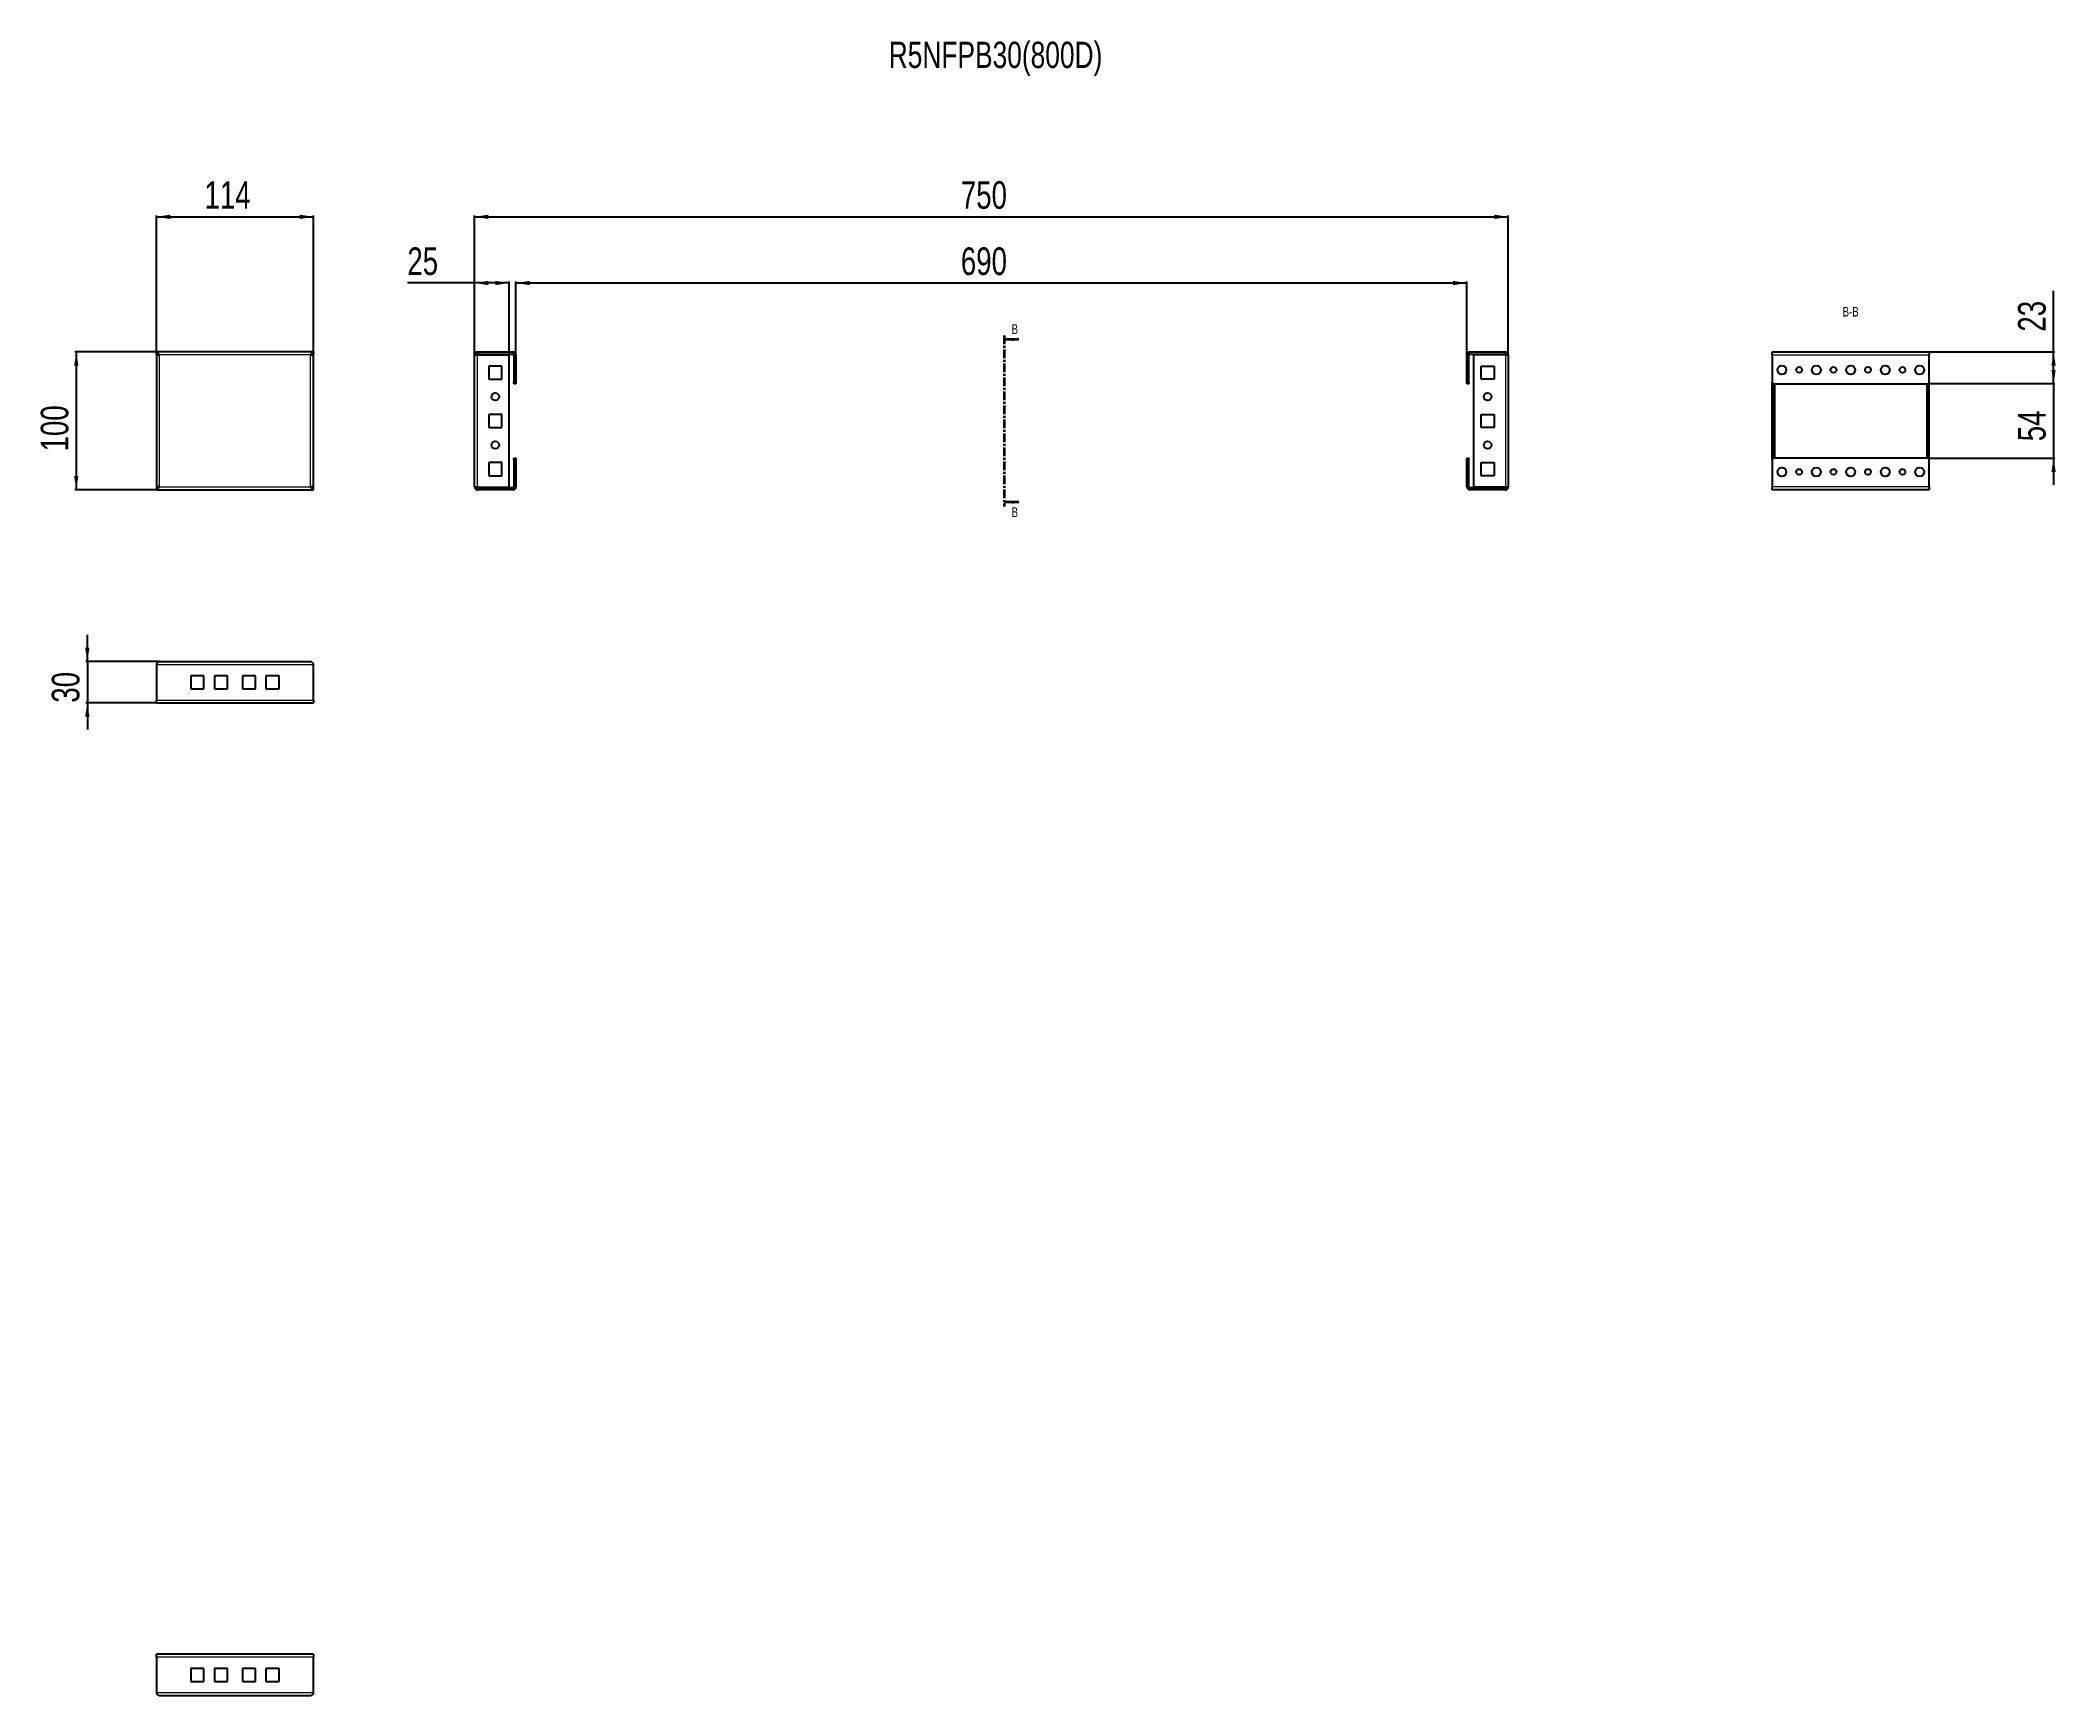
# Model space of a CAD drawing. Header units: millimetres. Extents: x 36 to 1498, y -642 to 559.
import ezdxf

# ---------------------------------------------------------------- set-up
doc = ezdxf.new("R2010")
doc.units = ezdxf.units.MM
doc.linetypes.add('CENTER', pattern=[10.16, 6.35, -1.27, 1.27, -1.27])
doc.layers.add('FORMAT', color=7, linetype='Continuous')
doc.styles.add('SLDTEXTSTYLE0', font='TXT', dxfattribs={"width": 0.75})
doc.dimstyles.new('SLDDIMSTYLE0', dxfattribs={"dimtxt": 20, "dimasz": 10, "dimexe": 0, "dimexo": 0.0625, "dimgap": 5, "dimtad": 2, "dimdec": 1, "dimrnd": 1e-09, "dimzin": 12, "dimdsep": 46, "dimtxsty": 'SLDTEXTSTYLE0', "dimsah": 1, "dimcen": 0.09, "dimadec": 0, "dimazin": 3, "dimtfac": 1, "dimtofl": 0, "dimtmove": 0, "dimatfit": 3, "dimfxl": 0, "dimfrac": 2, "dimtolj": 1, "dimtzin": 12, "dimarcsym": 0})
doc.dimstyles.new('SLDDIMSTYLE1', dxfattribs={"dimtxt": 20, "dimasz": 10, "dimexe": 0, "dimexo": 0.0625, "dimgap": 5, "dimtad": 2, "dimdec": 1, "dimrnd": 1e-09, "dimzin": 12, "dimdsep": 46, "dimtxsty": 'SLDTEXTSTYLE0', "dimsah": 1, "dimcen": 0.09, "dimadec": 0, "dimazin": 3, "dimtfac": 1, "dimtmove": 0, "dimatfit": 0, "dimfxl": 0, "dimfrac": 2, "dimtolj": 1, "dimtzin": 12, "dimarcsym": 0})

# ---------------------------------------------------------------- blocks, each defined once
blk = doc.blocks.new('_D')
at = {"layer": 'FORMAT'}
for p, q in [((120.2, 330.6), (120.2, 431.6)), ((120.2, 430.6), (234.2, 430.6)), ((234.2, 330.6), (234.2, 431.6))]:
    blk.add_line(p, q, dxfattribs=at)
for points in [[(120.2, 430.6), (130.2, 429), (130.2, 432.1)], [(234.2, 430.6), (224.2, 432.1), (224.2, 429)]]:
    blk.add_solid(points, dxfattribs=at)
at = {"layer": 'FORMAT', "insert": (155.1, 456.4), "char_height": 20, "attachment_point": 1, "style": 'SLDTEXTSTYLE0'}
blk.add_mtext('114', dxfattribs=at)
blk = doc.blocks.new('_D_1')
at = {"layer": 'FORMAT'}
for p, q in [((120.2, 332.6), (61.1, 332.6)), ((62.1, 332.6), (62.1, 232.6)), ((120.2, 232.6), (61.1, 232.6))]:
    blk.add_line(p, q, dxfattribs=at)
for points in [[(62.1, 332.6), (60.5, 322.6), (63.6, 322.6)], [(62.1, 232.6), (63.6, 242.6), (60.5, 242.6)]]:
    blk.add_solid(points, dxfattribs=at)
at = {"layer": 'FORMAT', "insert": (36.3, 260.4), "char_height": 20, "attachment_point": 1, "rotation": 90, "style": 'SLDTEXTSTYLE0'}
blk.add_mtext('100', dxfattribs=at)
blk = doc.blocks.new('_D_2')
at = {"layer": 'FORMAT'}
for p, q in [((351.1, 330.5), (351.1, 431.6)), ((351.1, 430.6), (1101.1, 430.6)), ((1101.1, 330.5), (1101.1, 431.6))]:
    blk.add_line(p, q, dxfattribs=at)
for points in [[(351.1, 430.6), (361.1, 429), (361.1, 432.1)], [(1101.1, 430.6), (1091.1, 432.1), (1091.1, 429)]]:
    blk.add_solid(points, dxfattribs=at)
at = {"layer": 'FORMAT', "insert": (703.9, 456.4), "char_height": 20, "attachment_point": 1, "style": 'SLDTEXTSTYLE0'}
blk.add_mtext('750', dxfattribs=at)
blk = doc.blocks.new('_D_3')
at = {"layer": 'FORMAT'}
for p, q in [((381.1, 330.5), (381.1, 383.6)), ((381.1, 382.6), (1071.1, 382.6)), ((1071.1, 330.5), (1071.1, 383.6))]:
    blk.add_line(p, q, dxfattribs=at)
for points in [[(381.1, 382.6), (391.1, 381), (391.1, 384.1)], [(1071.1, 382.6), (1061.1, 384.1), (1061.1, 381)]]:
    blk.add_solid(points, dxfattribs=at)
at = {"layer": 'FORMAT', "insert": (703.9, 408.4), "char_height": 20, "attachment_point": 1, "style": 'SLDTEXTSTYLE0'}
blk.add_mtext('690', dxfattribs=at)
blk = doc.blocks.new('_D_4')
at = {"layer": 'FORMAT'}
for p, q in [((351.1, 382.6), (302.3, 382.6)), ((351.1, 330.5), (351.1, 383.6)), ((376.1, 382.6), (351.1, 382.6)), ((376.1, 330.6), (376.1, 383.6))]:
    blk.add_line(p, q, dxfattribs=at)
for points in [[(351.1, 382.6), (361.1, 381), (361.1, 384.1)], [(376.1, 382.6), (366.1, 384.1), (366.1, 381)]]:
    blk.add_solid(points, dxfattribs=at)
at = {"layer": 'FORMAT', "insert": (302.3, 408.4), "char_height": 20, "attachment_point": 1, "style": 'SLDTEXTSTYLE0'}
blk.add_mtext('25', dxfattribs=at)
blk = doc.blocks.new('_D_5')
at = {"layer": 'FORMAT'}
for p, q in [((70.1, 108), (70.1, 127.3)), ((122.3, 108), (69.1, 108)), ((70.1, 108), (70.1, 78)), ((120.2, 78), (69.1, 78)), ((70.1, 78), (70.1, 58.8))]:
    blk.add_line(p, q, dxfattribs=at)
for points in [[(70.1, 108), (71.6, 118), (68.5, 118)], [(70.1, 78), (68.5, 68), (71.6, 68)]]:
    blk.add_solid(points, dxfattribs=at)
at = {"layer": 'FORMAT', "insert": (44.3, 78.2), "char_height": 20, "attachment_point": 1, "rotation": 90, "style": 'SLDTEXTSTYLE0'}
blk.add_mtext('30', dxfattribs=at)
blk = doc.blocks.new('_D_6')
at = {"layer": 'FORMAT'}
for p, q in [((1496.8, 309.6), (1496.8, 328.8)), ((1405.6, 309.6), (1497.8, 309.6)), ((1496.8, 309.6), (1496.8, 255.6)), ((1405.6, 255.6), (1497.8, 255.6)), ((1496.8, 255.6), (1496.8, 236.3))]:
    blk.add_line(p, q, dxfattribs=at)
for points in [[(1496.8, 309.6), (1498.3, 319.6), (1495.2, 319.6)], [(1496.8, 255.6), (1495.2, 245.6), (1498.3, 245.6)]]:
    blk.add_solid(points, dxfattribs=at)
at = {"layer": 'FORMAT', "insert": (1471, 267.8), "char_height": 20, "attachment_point": 1, "rotation": 90, "style": 'SLDTEXTSTYLE0'}
blk.add_mtext('54', dxfattribs=at)
blk = doc.blocks.new('_D_7')
at = {"layer": 'FORMAT'}
for p, q in [((1496.8, 332.6), (1496.8, 376.9)), ((1406.6, 332.6), (1497.8, 332.6)), ((1496.8, 309.6), (1496.8, 332.6)), ((1405.6, 309.6), (1497.8, 309.6))]:
    blk.add_line(p, q, dxfattribs=at)
for points in [[(1496.8, 332.6), (1495.2, 322.6), (1498.3, 322.6)], [(1496.8, 309.6), (1498.3, 319.6), (1495.2, 319.6)]]:
    blk.add_solid(points, dxfattribs=at)
at = {"layer": 'FORMAT', "insert": (1471, 347.3), "char_height": 20, "attachment_point": 1, "rotation": 90, "style": 'SLDTEXTSTYLE0'}
blk.add_mtext('23', dxfattribs=at)

msp = doc.modelspace()

# ---------------------------------------------------------------- linework, layer by layer
at = {"color": 7, "linetype": 'CENTER', "lineweight": 35}
msp.add_line((735.43, 344.57), (735.43, 220.56), dxfattribs=at)
at = {"color": 7, "linetype": 'Continuous', "lineweight": 35}
for p, q in [((746.07, 341.57), (735.43, 341.57)), ((746.07, 223.56), (735.43, 223.56))]:
    msp.add_line(p, q, dxfattribs=at)
at = {"color": 7, "linetype": 'Continuous', "lineweight": 25}
for p, q in [((234.22, 332.57), (120.22, 332.57)), ((120.22, 331.07), (120.22, 332.57)), ((120.22, 331.07), (120.22, 330.57)), ((120.22, 330.57), (120.22, 234.57)), ((120.22, 330.57), (121.72, 330.57)), ((234.22, 330.57), (232.72, 330.57)), ((234.22, 332.57), (234.22, 331.07)), ((234.22, 330.57), (234.22, 331.07)), ((234.22, 234.57), (234.22, 330.57)), ((351.09, 234.67), (351.09, 330.47)), ((353.19, 332.57), (353.19, 331.07)), ((353.19, 332.57), (378.99, 332.57)), ((353.19, 331.07), (378.99, 331.07)), ((353.19, 330.57), (376.09, 330.57)), ((361.34, 322.32), (361.34, 312.82)), ((370.84, 322.32), (361.34, 322.32)), ((370.84, 312.82), (370.84, 322.32)), ((376.09, 234.57), (376.09, 330.57)), ((379.59, 330.47), (379.59, 310.57)), ((381.09, 330.47), (381.09, 310.57)), ((1071.09, 310.57), (1071.09, 330.47)), ((1072.59, 310.57), (1072.59, 330.47)), ((1073.19, 332.57), (1098.99, 332.57)), ((1073.19, 331.07), (1098.99, 331.07)), ((1076.09, 234.57), (1076.09, 330.57)), ((1098.99, 330.57), (1076.09, 330.57)), ((1081.34, 322.32), (1090.84, 322.32)), ((1081.34, 312.82), (1081.34, 322.32)), ((1090.84, 322.32), (1090.84, 312.82)), ((1098.99, 331.07), (1098.99, 332.57)), ((1101.09, 330.47), (1101.09, 234.67)), ((1292.6, 332.57), (1406.6, 332.57)), ((1292.6, 330.47), (1292.6, 332.57)), ((1292.6, 330.47), (1292.6, 310.57)), ((1406.6, 332.57), (1406.6, 330.47)), ((1406.6, 310.57), (1406.6, 330.47)), ((361.34, 312.82), (370.84, 312.82)), ((379.59, 310.57), (381.09, 310.57)), ((379.59, 309.57), (379.59, 310.57)), ((381.09, 309.57), (379.59, 309.57)), ((381.09, 310.57), (381.09, 309.57)), ((1071.09, 310.57), (1072.59, 310.57)), ((1071.09, 309.57), (1071.09, 310.57)), ((1072.59, 309.57), (1071.09, 309.57)), ((1072.59, 310.57), (1072.59, 309.57)), ((1090.84, 312.82), (1081.34, 312.82)), ((1292.6, 310.57), (1293.6, 309.57)), ((1292.6, 254.57), (1292.6, 310.57)), ((1293.6, 309.57), (1405.6, 309.57)), ((1294.1, 255.57), (1294.1, 309.57)), ((1405.1, 255.57), (1405.1, 309.57)), ((1405.6, 309.57), (1406.6, 310.57)), ((1406.6, 254.57), (1406.6, 310.57)), ((361.34, 287.32), (361.34, 277.82)), ((370.84, 287.32), (361.34, 287.32)), ((370.84, 277.82), (370.84, 287.32)), ((1081.34, 287.32), (1090.84, 287.32)), ((1081.34, 277.82), (1081.34, 287.32)), ((1090.84, 287.32), (1090.84, 277.82)), ((361.34, 277.82), (370.84, 277.82)), ((1090.84, 277.82), (1081.34, 277.82)), ((370.84, 252.32), (361.34, 252.32)), ((361.34, 252.32), (361.34, 242.82)), ((370.84, 242.82), (370.84, 252.32)), ((379.59, 254.57), (379.59, 255.57)), ((379.59, 255.57), (381.09, 255.57)), ((379.59, 254.57), (379.59, 234.67)), ((381.09, 254.57), (379.59, 254.57)), ((381.09, 255.57), (381.09, 254.57)), ((381.09, 254.57), (381.09, 234.67)), ((1071.09, 255.57), (1072.59, 255.57)), ((1071.09, 254.57), (1071.09, 255.57)), ((1071.09, 234.67), (1071.09, 254.57)), ((1072.59, 254.57), (1071.09, 254.57)), ((1072.59, 255.57), (1072.59, 254.57)), ((1072.59, 234.67), (1072.59, 254.57)), ((1081.34, 252.32), (1090.84, 252.32)), ((1081.34, 242.82), (1081.34, 252.32)), ((1090.84, 252.32), (1090.84, 242.82)), ((1293.6, 255.57), (1292.6, 254.57)), ((1292.6, 254.57), (1292.6, 234.67)), ((1405.6, 255.57), (1293.6, 255.57)), ((1406.6, 254.57), (1405.6, 255.57)), ((1406.6, 234.67), (1406.6, 254.57)), ((121.72, 234.57), (120.22, 234.57)), ((120.22, 234.57), (120.22, 234.07)), ((120.22, 234.07), (120.22, 232.57)), ((232.72, 234.57), (234.22, 234.57)), ((234.22, 234.07), (234.22, 234.57)), ((234.22, 232.57), (234.22, 234.07)), ((353.19, 234.57), (376.09, 234.57)), ((353.19, 232.57), (353.19, 234.07)), ((378.99, 234.07), (353.19, 234.07)), ((361.34, 242.82), (370.84, 242.82)), ((1098.99, 234.07), (1073.19, 234.07)), ((1098.99, 234.57), (1076.09, 234.57)), ((1090.84, 242.82), (1081.34, 242.82)), ((1098.99, 234.07), (1098.99, 232.57)), ((1292.6, 232.57), (1292.6, 234.67)), ((1406.6, 234.67), (1406.6, 232.57)), ((120.22, 232.57), (234.22, 232.57)), ((378.99, 232.57), (353.19, 232.57)), ((1098.99, 232.57), (1073.19, 232.57)), ((1406.6, 232.57), (1292.6, 232.57)), ((120.22, 105.92), (120.22, 80.12)), ((122.32, 108.02), (232.12, 108.02)), ((234.22, 80.12), (234.22, 105.92)), ((145.22, 97.77), (145.22, 88.27)), ((154.72, 97.77), (145.22, 97.77)), ((145.22, 88.27), (154.72, 88.27)), ((154.72, 88.27), (154.72, 97.77)), ((162.37, 97.77), (162.37, 88.27)), ((171.87, 97.77), (162.37, 97.77)), ((162.37, 88.27), (171.87, 88.27)), ((171.87, 88.27), (171.87, 97.77)), ((182.57, 97.77), (182.57, 88.27)), ((192.07, 97.77), (182.57, 97.77)), ((182.57, 88.27), (192.07, 88.27)), ((192.07, 88.27), (192.07, 97.77)), ((199.72, 97.77), (199.72, 88.27)), ((209.22, 97.77), (199.72, 97.77)), ((199.72, 88.27), (209.22, 88.27)), ((209.22, 88.27), (209.22, 97.77)), ((120.22, 78.02), (120.22, 80.12)), ((120.22, 78.02), (234.22, 78.02)), ((234.22, 80.12), (234.22, 78.02)), ((234.22, -611.98), (120.22, -611.98)), ((120.22, -614.08), (120.22, -611.98)), ((120.22, -614.08), (120.22, -639.88)), ((234.22, -611.98), (234.22, -614.08)), ((234.22, -639.88), (234.22, -614.08)), ((154.72, -622.23), (145.22, -622.23)), ((145.22, -622.23), (145.22, -631.73)), ((154.72, -631.73), (154.72, -622.23)), ((171.87, -622.23), (162.37, -622.23)), ((162.37, -622.23), (162.37, -631.73)), ((171.87, -631.73), (171.87, -622.23)), ((192.07, -622.23), (182.57, -622.23)), ((182.57, -622.23), (182.57, -631.73)), ((192.07, -631.73), (192.07, -622.23)), ((209.22, -622.23), (199.72, -622.23)), ((199.72, -622.23), (199.72, -631.73)), ((209.22, -631.73), (209.22, -622.23)), ((232.12, -641.98), (122.32, -641.98)), ((145.22, -631.73), (154.72, -631.73)), ((162.37, -631.73), (171.87, -631.73)), ((182.57, -631.73), (192.07, -631.73)), ((199.72, -631.73), (209.22, -631.73))]:
    msp.add_line(p, q, dxfattribs=at)
at = {"color": 8, "linetype": 'Continuous', "lineweight": 18}
for p, q in [((232.12, 330.47), (122.32, 330.47)), ((122.32, 330.47), (122.32, 234.67)), ((232.12, 234.67), (232.12, 330.47)), ((353.19, 234.57), (353.19, 330.57)), ((378.99, 331.07), (378.99, 332.57)), ((379.59, 330.47), (381.09, 330.47)), ((1072.59, 330.47), (1071.09, 330.47)), ((1073.19, 331.07), (1073.19, 332.57)), ((1098.99, 330.57), (1098.99, 234.57)), ((1292.6, 330.47), (1406.6, 330.47)), ((1294.7, 255.57), (1294.7, 309.57)), ((1404.5, 309.57), (1404.5, 255.57)), ((122.32, 234.67), (232.12, 234.67)), ((378.99, 234.07), (378.99, 232.57)), ((379.59, 234.67), (381.09, 234.67)), ((1072.59, 234.67), (1071.09, 234.67)), ((1073.19, 234.07), (1073.19, 232.57)), ((1406.6, 234.67), (1292.6, 234.67)), ((120.22, 105.92), (234.22, 105.92)), ((120.22, 80.12), (234.22, 80.12)), ((234.22, -614.08), (120.22, -614.08)), ((234.22, -639.88), (120.22, -639.88))]:
    msp.add_line(p, q, dxfattribs=at)
at = {"color": 7, "linetype": 'Continuous', "lineweight": 25}
for centre, radius in [((1299.6, 319.57), 3.25), ((1324.6, 319.57), 3.25), ((1349.6, 319.57), 3.25), ((1374.6, 319.57), 3.25), ((1399.6, 319.57), 3.25), ((1312.1, 319.57), 2.1), ((1337.1, 319.57), 2.1), ((1362.1, 319.57), 2.1), ((1387.1, 319.57), 2.1), ((366.09, 300.07), 2.75), ((1086.09, 300.07), 2.75), ((366.09, 265.07), 2.75), ((1086.09, 265.07), 2.75), ((1299.6, 245.57), 3.25), ((1324.6, 245.57), 3.25), ((1349.6, 245.57), 3.25), ((1374.6, 245.57), 3.25), ((1399.6, 245.57), 3.25), ((1312.1, 245.57), 2.1), ((1337.1, 245.57), 2.1), ((1362.1, 245.57), 2.1), ((1387.1, 245.57), 2.1)]:
    msp.add_circle(centre, radius, dxfattribs=at)
for centre, radius, start, end in [((378.99, 330.47), 2.1, 0, 90), ((378.99, 330.47), 0.6, 0, 90), ((1073.19, 330.47), 2.1, 90, 180), ((1073.19, 330.47), 0.6, 90, 180), ((378.99, 234.67), 2.1, 270, 0), ((378.99, 234.67), 0.6, 270, 360), ((1073.19, 234.67), 2.1, 180, 270), ((1073.19, 234.67), 0.6, 180, 270)]:
    msp.add_arc(centre, radius, start, end, dxfattribs=at)
for points, knots in [([(122.32, 330.47), (122.14, 330.75), (121.78, 331.31), (121.25, 332.01), (120.73, 332.48), (120.38, 332.54), (120.22, 332.57)], [0, 0, 0, 0, 0.2547527, 0.5096447, 0.7645377, 1, 1, 1, 1]), ([(122.32, 330.47), (122.14, 330.55), (121.77, 330.71), (121.08, 330.98), (120.56, 331.03), (120.22, 331.07)], [0, 0, 0, 0, 0.2598775, 0.5197391, 1, 1, 1, 1]), ([(1101.09, 330.47), (1101.06, 330.75), (1100.99, 331.31), (1100.49, 332.01), (1099.79, 332.48), (1099.25, 332.54), (1098.99, 332.57)], [0, 0, 0, 0, 0.2547527, 0.5096447, 0.7645377, 1, 1, 1, 1]), ([(1099.59, 330.47), (1099.58, 330.55), (1099.56, 330.71), (1099.37, 330.98), (1099.14, 331.03), (1098.99, 331.07)], [0, 0, 0, 0, 0.2598775, 0.5197391, 1, 1, 1, 1]), ([(232.12, 108.02), (232.3, 107.99), (232.65, 107.92), (233.19, 107.42), (233.71, 106.72), (234.06, 106.18), (234.22, 105.92)], [0, 0, 0, 0, 0.2547527, 0.5096447, 0.7645377, 1, 1, 1, 1]), ([(122.32, -641.98), (122.14, -641.95), (121.78, -641.88), (121.25, -641.38), (120.73, -640.68), (120.38, -640.14), (120.22, -639.88)], [0, 0, 0, 0, 0.2547527, 0.5096447, 0.7645377, 1, 1, 1, 1])]:
    msp.add_open_spline(points, degree=3, knots=knots, dxfattribs=at)
for points in [[(120.22, 330.57), (120.25, 330.56), (120.31, 330.54), (120.8, 330.52), (121.49, 330.49), (122.04, 330.47), (122.32, 330.47)], [(234.22, 332.57), (234.04, 332.53), (233.69, 332.47), (233.17, 331.99), (232.64, 331.29), (232.29, 330.74), (232.12, 330.47)], [(234.22, 331.07), (233.87, 331.03), (233.17, 330.95), (232.47, 330.63), (232.12, 330.47)], [(232.12, 330.47), (232.39, 330.47), (232.95, 330.49), (233.64, 330.52), (234.13, 330.54), (234.19, 330.56), (234.22, 330.57)], [(353.19, 332.57), (352.92, 332.53), (352.37, 332.47), (351.67, 331.99), (351.19, 331.29), (351.12, 330.74), (351.09, 330.47)], [(351.09, 330.47), (351.12, 330.47), (351.19, 330.49), (351.67, 330.52), (352.37, 330.54), (352.92, 330.56), (353.19, 330.57)], [(353.19, 331.07), (353.03, 331.03), (352.7, 330.95), (352.63, 330.63), (352.59, 330.47)], [(1098.99, 330.57), (1099.27, 330.56), (1099.82, 330.54), (1100.51, 330.52), (1101, 330.49), (1101.06, 330.47), (1101.09, 330.47)], [(120.22, 234.07), (120.57, 234.1), (121.27, 234.18), (121.97, 234.5), (122.32, 234.67)], [(120.22, 232.57), (120.39, 232.6), (120.74, 232.66), (121.27, 233.15), (121.79, 233.84), (122.14, 234.39), (122.32, 234.67)], [(122.32, 234.67), (122.04, 234.66), (121.49, 234.64), (120.8, 234.62), (120.31, 234.59), (120.25, 234.57), (120.22, 234.57)], [(232.12, 234.67), (232.29, 234.39), (232.64, 233.84), (233.17, 233.15), (233.69, 232.66), (234.04, 232.6), (234.22, 232.57)], [(234.22, 234.57), (234.19, 234.57), (234.13, 234.59), (233.64, 234.62), (232.95, 234.64), (232.39, 234.66), (232.12, 234.67)], [(232.12, 234.67), (232.47, 234.5), (233.17, 234.18), (233.87, 234.1), (234.22, 234.07)], [(353.19, 234.57), (352.92, 234.57), (352.37, 234.59), (351.67, 234.62), (351.19, 234.64), (351.12, 234.66), (351.09, 234.67)], [(351.09, 234.67), (351.12, 234.39), (351.19, 233.84), (351.67, 233.15), (352.37, 232.66), (352.92, 232.6), (353.19, 232.57)], [(352.59, 234.67), (352.63, 234.5), (352.7, 234.18), (353.03, 234.1), (353.19, 234.07)], [(1101.09, 234.67), (1101.06, 234.66), (1101, 234.64), (1100.51, 234.62), (1099.82, 234.59), (1099.27, 234.57), (1098.99, 234.57)], [(1098.99, 234.07), (1099.15, 234.1), (1099.48, 234.18), (1099.55, 234.5), (1099.59, 234.67)], [(1098.99, 232.57), (1099.27, 232.6), (1099.82, 232.66), (1100.51, 233.15), (1101, 233.84), (1101.06, 234.39), (1101.09, 234.67)], [(120.22, 105.92), (120.39, 106.19), (120.74, 106.75), (121.27, 107.44), (121.79, 107.92), (122.14, 107.99), (122.32, 108.02)], [(234.22, -639.88), (234.04, -640.16), (233.69, -640.71), (233.17, -641.4), (232.64, -641.89), (232.29, -641.95), (232.12, -641.98)]]:
    msp.add_open_spline(points, degree=3, dxfattribs=at)
at = {"color": 7, "linetype": 'Continuous', "lineweight": 35}
for points in [[(735.43, 341.57), (742.43, 340.45), (742.43, 342.69)], [(735.43, 223.56), (742.43, 222.44), (742.43, 224.68)]]:
    msp.add_solid(points, dxfattribs=at)

# ---------------------------------------------------------------- texts
at = {"color": 7, "linetype": 'Continuous', "char_height": 7, "attachment_point": 1, "style": 'SLDTEXTSTYLE0'}
for insert in [(740.7, 352.66), (740.7, 219.87)]:
    msp.add_mtext('B', dxfattribs=dict(at, insert=insert))
at = {"layer": 'FORMAT', "style": 'SLDTEXTSTYLE0'}
for s, insert, char_height, attachment_point in [('R5NFPB30(800D)', (651.55, 557.57), 19.05, 1), ('B-B', (1349.55, 365.26), 7, 2)]:
    msp.add_mtext(s, dxfattribs=dict(at, insert=insert, char_height=char_height, attachment_point=attachment_point))

# ---------------------------------------------------------------- dimensions: what is measured, and where the dimension line sits
at = {"layer": 'FORMAT'}
for base, p1, p2, picture, middle in [((234.22, 430.57), (120.22, 330.57), (234.22, 330.57), '_D', (177.22, 430.57)), ((1101.09, 430.57), (351.09, 330.47), (1101.09, 330.47), '_D_2', (726.09, 430.57)), ((351.09, 382.57), (376.09, 330.57), (351.09, 330.47), '_D_4', (317.09, 382.57)), ((1071.09, 382.57), (381.09, 330.47), (1071.09, 330.47), '_D_3', (726.09, 382.57))]:
    dim = msp.add_linear_dim(base=base, p1=p1, p2=p2, dimstyle='SLDDIMSTYLE0', dxfattribs=at)
    dim.commit()
    dim.dimension.update_dxf_attribs({"geometry": picture, "text_midpoint": middle, "dimtype": 160})
for base, p1, p2, dimstyle, picture, middle in [((1496.77, 332.57), (1405.6, 309.57), (1406.6, 332.57), 'SLDDIMSTYLE0', '_D_7', (1496.77, 362.11)), ((62.05, 232.57), (120.22, 332.57), (120.22, 232.57), 'SLDDIMSTYLE0', '_D_1', (62.05, 282.57)), ((1496.77, 255.57), (1405.6, 309.57), (1405.6, 255.57), 'SLDDIMSTYLE1', '_D_6', (1496.77, 282.57)), ((70.05, 78.02), (122.32, 108.02), (120.22, 78.02), 'SLDDIMSTYLE1', '_D_5', (70.05, 93.02))]:
    dim = msp.add_linear_dim(base=base, p1=p1, p2=p2, angle=90, dimstyle=dimstyle, dxfattribs=at)
    dim.commit()
    dim.dimension.update_dxf_attribs({"geometry": picture, "text_midpoint": middle, "dimtype": 160})

doc.saveas('drawing.dxf')
